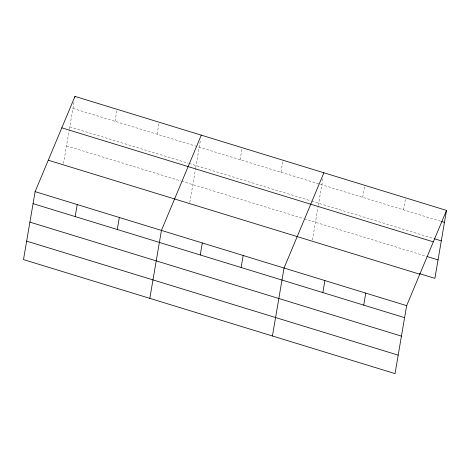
<?xml version="1.0" encoding="UTF-8"?>
<svg xmlns="http://www.w3.org/2000/svg" width="470" height="470" viewBox="0 0 470 470"><rect width="100%" height="100%" fill="white"/><g stroke="black" fill="none" stroke-linecap="round" stroke-linejoin="round"><path stroke-width="0.35" stroke-dasharray="2.35 1.76" d="M63.479 163.63L69.284 129.679M69.401 128.974L74.248 100.633M115.027 121.325L117.077 109.316M157.133 134.244L159.183 122.235M189.798 202.394L195.602 168.442M195.72 167.737L200.449 140.101M240.105 159.706L242.162 147.698M280.978 172.249L283.028 160.241M312.403 240.023L318.208 206.066M318.325 205.367L323.049 177.725M362.711 197.329L364.761 185.321M403.577 209.873L405.634 197.864M72.921 108.4L319.764 184.152M320.458 184.363L440.983 221.352M69.766 126.859L188.364 163.255M189.063 163.472L311.07 200.913M311.763 201.125L433.675 238.537M66.511 145.882L180.903 180.985M181.602 181.203L303.661 218.656M304.354 218.867L426.267 256.279"/><path stroke-width="0.7" d="M35.115 191.643L23.5 259.593L395.029 373.609L406.644 305.659L446.5 210.407L74.971 96.391L35.115 191.643L406.644 305.659M74.73 97.807L74.971 96.391M75.171 216.576L77.221 204.567M117.277 229.495L119.327 217.487M149.818 298.362L161.433 230.412L201.289 135.154M200.249 254.957L202.3 242.949M241.116 267.5L243.172 255.492M272.424 335.985L284.039 268.035L323.895 172.784M322.855 292.581L324.905 280.572M363.721 305.124L365.778 293.115M446.5 210.407L434.885 278.358L419.645 273.681M441.677 221.564L444.45 222.416M434.362 238.748L441.289 240.875M61.817 127.828L433.346 241.839M426.96 256.491L438.04 259.892M48.269 160.211L419.798 274.221M33.065 203.651L404.588 317.667M29.904 222.116L401.433 336.126M26.655 241.133L398.184 355.15"/></g></svg>
